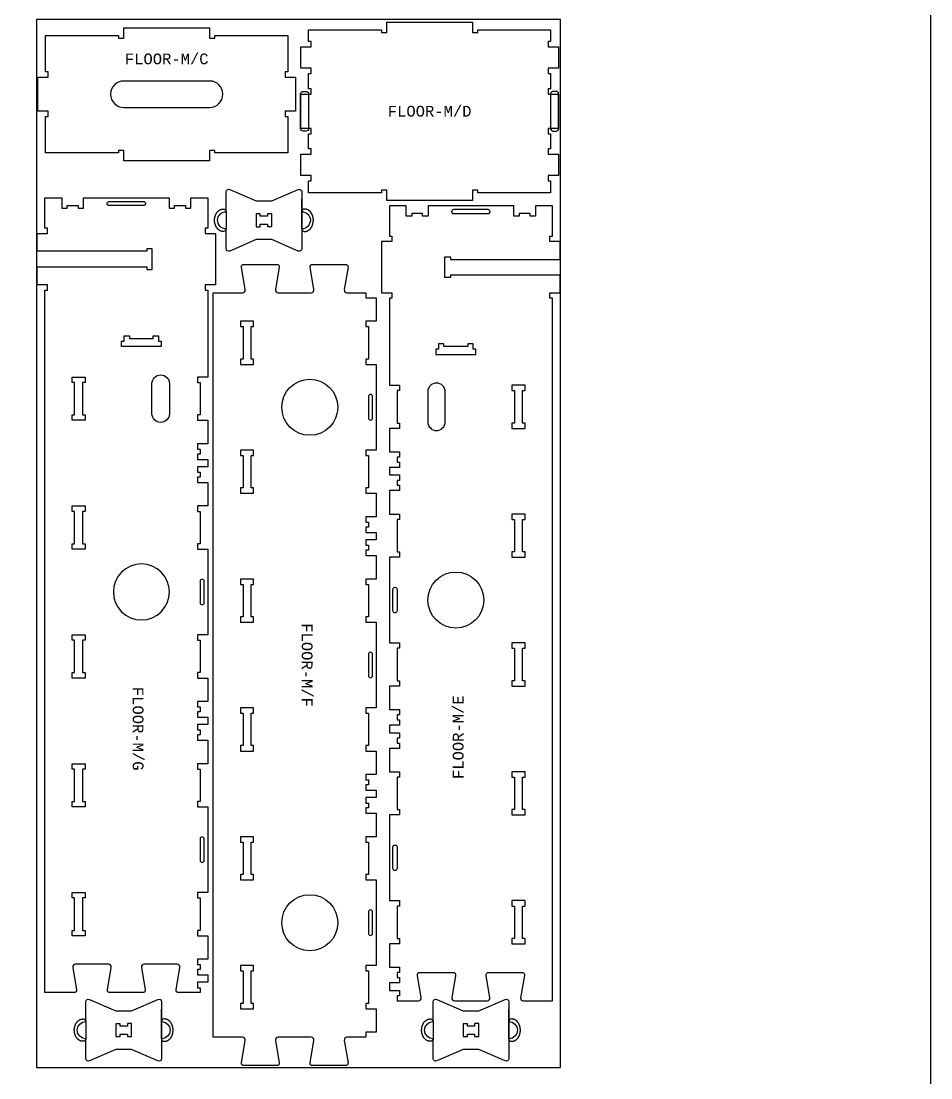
# Model space of a CAD drawing. Extents: x -30 to 12678, y 0 to 23683.
# Drawn here: x 5055 to 7173, y 1267 to 3727 of the extents above; entities that cross this region are included whole.
import ezdxf

# ---------------------------------------------------------------- set-up
doc = ezdxf.new("R2010")
doc.units = 0
for name, color, linetype in [('0_SHEET_SPRUCEPLY_2440X122', 1, 'CONTINUOUS'), ('1_ANYTOOL_1MMDEEP_LABELS_S', 2, 'CONTINUOUS'), ('3_ANYTOOL_CUTTHROUGH_INSID', 4, 'CONTINUOUS'), ('4_ANYTOOL_CUTTHROUGH_OUTSI', 5, 'CONTINUOUS'), ('5_ANYTOOL_HALF_MILL_9MM_IN', 3, 'CONTINUOUS'), ('DONOTCUT', 7, 'CONTINUOUS')]:
    doc.layers.add(name, color=color, linetype=linetype)
doc.styles.add('MONOTXT_REGULAR', font='')
doc.styles.get('MONOTXT_REGULAR').set_extended_font_data('Monotxt')

msp = doc.modelspace()

# ---------------------------------------------------------------- linework, layer by layer
at = {"layer": '0_SHEET_SPRUCEPLY_2440X122'}
msp.add_lwpolyline([(5091.3, 1290.9), (6311.3, 1290.9), (6311.3, 3730.9), (5091.3, 3730.9)], close=True, dxfattribs=at)
at = {"layer": '3_ANYTOOL_CUTTHROUGH_INSID'}
for points in [[(5494.3, 3587.3), (5294.3, 3587.3, 1), (5294.3, 3526), (5494.3, 3526, 1)], [(5340.3, 3307, -0.414214), (5345, 3302.3), (5345, 3302.2), (5345, 3302.1), (5345, 3302), (5345, 3301.8), (5345, 3301.7), (5345, 3301.6), (5345, 3301.5), (5344.9, 3301.4), (5344.9, 3301.3), (5344.9, 3301.2), (5344.9, 3301.1), (5344.8, 3301), (5344.8, 3300.9), (5344.8, 3300.7), (5344.7, 3300.6), (5344.7, 3300.5), (5344.6, 3300.4), (5344.6, 3300.3), (5344.5, 3300.2), (5344.5, 3300.1), (5344.4, 3300), (5344.4, 3299.9), (5344.3, 3299.8), (5344.2, 3299.7), (5344.2, 3299.6), (5344.1, 3299.5), (5344, 3299.4), (5344, 3299.3), (5343.9, 3299.2), (5343.8, 3299.1), (5343.7, 3299), (5343.6, 3298.9), (5343.5, 3298.8), (5343.5, 3298.7), (5343.4, 3298.7), (5343.3, 3298.6), (5343.2, 3298.5), (5343.1, 3298.4), (5343, 3298.4), (5342.9, 3298.3), (5342.8, 3298.2), (5342.7, 3298.2), (5342.6, 3298.1), (5342.5, 3298), (5342.3, 3298), (5342.2, 3297.9), (5342.1, 3297.9), (5342, 3297.9), (5341.9, 3297.8), (5341.8, 3297.8), (5341.7, 3297.7), (5341.6, 3297.7), (5341.5, 3297.7), (5341.4, 3297.6), (5341.2, 3297.6), (5341.1, 3297.6), (5341, 3297.6), (5340.9, 3297.6), (5340.8, 3297.5), (5340.7, 3297.5), (5340.6, 3297.5), (5340.5, 3297.5), (5340.4, 3297.5), (5340.3, 3297.5), (5260.3, 3297.5), (5260.2, 3297.5), (5260.1, 3297.5), (5260, 3297.5), (5259.8, 3297.5), (5259.7, 3297.6), (5259.6, 3297.6), (5259.5, 3297.6), (5259.4, 3297.6), (5259.3, 3297.6), (5259.2, 3297.6), (5259.1, 3297.7), (5259, 3297.7), (5258.9, 3297.7), (5258.7, 3297.8), (5258.6, 3297.8), (5258.5, 3297.9), (5258.4, 3297.9), (5258.3, 3297.9), (5258.2, 3298), (5258.1, 3298.1), (5258, 3298.1), (5257.9, 3298.2), (5257.8, 3298.2), (5257.7, 3298.3), (5257.6, 3298.4), (5257.5, 3298.4), (5257.4, 3298.5), (5257.3, 3298.6), (5257.2, 3298.7), (5257.1, 3298.7), (5257, 3298.8), (5256.9, 3298.9), (5256.8, 3299), (5256.7, 3299.1), (5256.7, 3299.2), (5256.6, 3299.3), (5256.5, 3299.4), (5256.4, 3299.5), (5256.4, 3299.6), (5256.3, 3299.7), (5256.2, 3299.8), (5256.2, 3299.9), (5256.1, 3300), (5256.1, 3300.1), (5256, 3300.2), (5256, 3300.3), (5255.9, 3300.4), (5255.9, 3300.5), (5255.8, 3300.6), (5255.8, 3300.7), (5255.7, 3300.9), (5255.7, 3301), (5255.7, 3301.1), (5255.7, 3301.2), (5255.6, 3301.3), (5255.6, 3301.4), (5255.6, 3301.5), (5255.6, 3301.6), (5255.6, 3301.7), (5255.5, 3301.8), (5255.5, 3302), (5255.5, 3302.1), (5255.5, 3302.2), (5255.5, 3302.3, -0.414214), (5260.3, 3307)], [(6062.3, 3288.2, 0.414214), (6057.5, 3283.4), (6057.5, 3283.3), (6057.5, 3283.2), (6057.5, 3283.1), (6057.5, 3283), (6057.6, 3282.9), (6057.6, 3282.8), (6057.6, 3282.7), (6057.6, 3282.5), (6057.6, 3282.4), (6057.6, 3282.3), (6057.7, 3282.2), (6057.7, 3282.1), (6057.7, 3282), (6057.8, 3281.9), (6057.8, 3281.8), (6057.9, 3281.7), (6057.9, 3281.5), (6057.9, 3281.4), (6058, 3281.3), (6058.1, 3281.2), (6058.1, 3281.1), (6058.2, 3281), (6058.2, 3280.9), (6058.3, 3280.8), (6058.4, 3280.7), (6058.4, 3280.6), (6058.5, 3280.5), (6058.6, 3280.4), (6058.7, 3280.3), (6058.7, 3280.2), (6058.8, 3280.1), (6058.9, 3280), (6059, 3280), (6059.1, 3279.9), (6059.2, 3279.8), (6059.3, 3279.7), (6059.4, 3279.6), (6059.5, 3279.6), (6059.6, 3279.5), (6059.7, 3279.4), (6059.8, 3279.4), (6059.9, 3279.3), (6060, 3279.2), (6060.1, 3279.2), (6060.2, 3279.1), (6060.3, 3279.1), (6060.4, 3279), (6060.5, 3279), (6060.6, 3278.9), (6060.7, 3278.9), (6060.9, 3278.9), (6061, 3278.8), (6061.1, 3278.8), (6061.2, 3278.8), (6061.3, 3278.8), (6061.4, 3278.7), (6061.5, 3278.7), (6061.6, 3278.7), (6061.7, 3278.7), (6061.8, 3278.7), (6062, 3278.7), (6062.1, 3278.7), (6062.2, 3278.7), (6062.3, 3278.7), (6142.3, 3278.7), (6142.4, 3278.7), (6142.5, 3278.7), (6142.6, 3278.7), (6142.7, 3278.7), (6142.8, 3278.7), (6142.9, 3278.7), (6143, 3278.7), (6143.1, 3278.7), (6143.2, 3278.8), (6143.4, 3278.8), (6143.5, 3278.8), (6143.6, 3278.8), (6143.7, 3278.9), (6143.8, 3278.9), (6143.9, 3278.9), (6144, 3279), (6144.1, 3279), (6144.2, 3279.1), (6144.3, 3279.1), (6144.5, 3279.2), (6144.6, 3279.2), (6144.7, 3279.3), (6144.8, 3279.4), (6144.9, 3279.4), (6145, 3279.5), (6145.1, 3279.6), (6145.2, 3279.6), (6145.3, 3279.7), (6145.4, 3279.8), (6145.5, 3279.9), (6145.5, 3280), (6145.6, 3280), (6145.7, 3280.1), (6145.8, 3280.2), (6145.9, 3280.3), (6146, 3280.4), (6146, 3280.5), (6146.1, 3280.6), (6146.2, 3280.7), (6146.2, 3280.8), (6146.3, 3280.9), (6146.4, 3281), (6146.4, 3281.1), (6146.5, 3281.2), (6146.5, 3281.3), (6146.6, 3281.4), (6146.6, 3281.5), (6146.7, 3281.7), (6146.7, 3281.8), (6146.8, 3281.9), (6146.8, 3282), (6146.8, 3282.1), (6146.9, 3282.2), (6146.9, 3282.3), (6146.9, 3282.4), (6146.9, 3282.5), (6147, 3282.7), (6147, 3282.8), (6147, 3282.9), (6147, 3283), (6147, 3283.1), (6147, 3283.2), (6147, 3283.3), (6147, 3283.4, 0.414214), (6142.3, 3288.2)], [(5360, 2812.8), (5360, 2882.8, -1), (5400.5, 2882.8), (5400.5, 2812.8, -1)], [(6042.5, 2793.9), (6042.5, 2863.9, 1), (6002, 2863.9), (6002, 2793.9, 1)], [(5873.5, 2802.8), (5873.5, 2852.8, 1), (5864, 2852.8), (5864, 2802.8, 1)], [(5481.5, 2372.8), (5481.5, 2422.8, 1), (5472, 2422.8), (5472, 2372.8, 1)], [(5921, 2353.9), (5921, 2403.9, -1), (5930.5, 2403.9), (5930.5, 2353.9, -1)], [(5873.5, 2202.8), (5873.5, 2252.8, 1), (5864, 2252.8), (5864, 2202.8, 1)], [(5481.5, 1772.8), (5481.5, 1822.8, 1), (5472, 1822.8), (5472, 1772.8, 1)], [(5921, 1753.9), (5921, 1803.9, -1), (5930.5, 1803.9), (5930.5, 1753.9, -1)], [(5873.5, 1602.8), (5873.5, 1652.8, 1), (5864, 1652.8), (5864, 1602.8, 1)]]:
    msp.add_lwpolyline(points, format="xyb", close=True, dxfattribs=at)
for points in [[(5629.2, 3272.6), (5612.1, 3272.5), (5612.1, 3278.3), (5602.6, 3278.3), (5602.6, 3248.2), (5612.1, 3248.2), (5612.1, 3254), (5629.2, 3254.1), (5629.2, 3248.3), (5638.6, 3248.3), (5638.6, 3278.3), (5629.2, 3278.3)], [(5572, 3015.5), (5572, 2940), (5566, 2940), (5566, 2927.5), (5596.5, 2927.5), (5596.5, 2940), (5590.5, 2940), (5590.5, 3015.5), (5596.5, 3015.5), (5596.5, 3028), (5566, 3028), (5566, 3015.5)], [(5381.5, 2982), (5381.5, 2969.5), (5289, 2969.5), (5289, 2982), (5295, 2982), (5295, 2994), (5307.5, 2994), (5307.5, 2988), (5363, 2988), (5363, 2994), (5375.5, 2994), (5375.5, 2982)], [(6021, 2963.2), (6021, 2950.7), (6113.5, 2950.7), (6113.5, 2963.2), (6107.5, 2963.2), (6107.5, 2975.2), (6095, 2975.2), (6095, 2969.2), (6039.5, 2969.2), (6039.5, 2975.2), (6027, 2975.2), (6027, 2963.2)], [(5204.5, 2810), (5204.5, 2797.5), (5174, 2797.5), (5174, 2810), (5180, 2810), (5180, 2885.5), (5174, 2885.5), (5174, 2898), (5204.5, 2898), (5204.5, 2885.5), (5198.5, 2885.5), (5198.5, 2810)], [(6198, 2791.2), (6198, 2778.7), (6228.5, 2778.7), (6228.5, 2791.2), (6222.5, 2791.2), (6222.5, 2866.7), (6228.5, 2866.7), (6228.5, 2879.2), (6198, 2879.2), (6198, 2866.7), (6204, 2866.7), (6204, 2791.2)], [(5596.3, 2728), (5566, 2728), (5566, 2715.5), (5572, 2715.5), (5572, 2640), (5566, 2640), (5566, 2627.5), (5596.5, 2627.5), (5596.5, 2640), (5590.5, 2640), (5590.5, 2715.5), (5596.5, 2715.5), (5596.5, 2728)], [(5198.5, 2510), (5204.5, 2510), (5204.5, 2497.5), (5174, 2497.5), (5174, 2510), (5180, 2510), (5180, 2585.5), (5174, 2585.5), (5174, 2598), (5204.5, 2598), (5204.5, 2585.5), (5198.5, 2585.5)], [(6204, 2491.2), (6198, 2491.2), (6198, 2478.7), (6228.5, 2478.7), (6228.5, 2491.2), (6222.5, 2491.2), (6222.5, 2566.7), (6228.5, 2566.7), (6228.5, 2579.2), (6198, 2579.2), (6198, 2566.7), (6204, 2566.7)], [(5566.3, 2327.5), (5596.5, 2327.5), (5596.5, 2340), (5590.5, 2340), (5590.5, 2415.5), (5596.5, 2415.5), (5596.5, 2428), (5566, 2428), (5566, 2415.5), (5572, 2415.5), (5572, 2340), (5566, 2340), (5566, 2327.5)], [(5174.3, 2298), (5204.5, 2298), (5204.5, 2285.5), (5198.5, 2285.5), (5198.5, 2210), (5204.5, 2210), (5204.5, 2197.5), (5174, 2197.5), (5174, 2210), (5180, 2210), (5180, 2285.5), (5174, 2285.5), (5174, 2298)], [(6228.3, 2279.2), (6198, 2279.2), (6198, 2266.7), (6204, 2266.7), (6204, 2191.2), (6198, 2191.2), (6198, 2178.7), (6228.5, 2178.7), (6228.5, 2191.2), (6222.5, 2191.2), (6222.5, 2266.7), (6228.5, 2266.7), (6228.5, 2279.2)], [(5596.3, 2128), (5566, 2128), (5566, 2115.5), (5572, 2115.5), (5572, 2040), (5566, 2040), (5566, 2027.5), (5596.5, 2027.5), (5596.5, 2040), (5590.5, 2040), (5590.5, 2115.5), (5596.5, 2115.5), (5596.5, 2128)], [(5204.5, 1997.8), (5204.5, 1985.5), (5198.5, 1985.5), (5198.5, 1910), (5204.5, 1910), (5204.5, 1897.5), (5174, 1897.5), (5174, 1910), (5180, 1910), (5180, 1985.5), (5174, 1985.5), (5174, 1998), (5204.5, 1998)], [(6198, 1978.9), (6198, 1966.7), (6204, 1966.7), (6204, 1891.2), (6198, 1891.2), (6198, 1878.7), (6228.5, 1878.7), (6228.5, 1891.2), (6222.5, 1891.2), (6222.5, 1966.7), (6228.5, 1966.7), (6228.5, 1979.2), (6198, 1979.2)], [(5596.5, 1727.8), (5596.5, 1740), (5590.5, 1740), (5590.5, 1815.5), (5596.5, 1815.5), (5596.5, 1828), (5566, 1828), (5566, 1815.5), (5572, 1815.5), (5572, 1740), (5566, 1740), (5566, 1727.5), (5596.5, 1727.5)], [(5204.5, 1610), (5204.5, 1597.5), (5174, 1597.5), (5174, 1610), (5180, 1610), (5180, 1685.5), (5174, 1685.5), (5174, 1698), (5204.5, 1698), (5204.5, 1685.5), (5198.5, 1685.5), (5198.5, 1610)], [(6198, 1591.2), (6198, 1578.7), (6228.5, 1578.7), (6228.5, 1591.2), (6222.5, 1591.2), (6222.5, 1666.7), (6228.5, 1666.7), (6228.5, 1679.2), (6198, 1679.2), (6198, 1666.7), (6204, 1666.7), (6204, 1591.2)], [(5596.5, 1427.8), (5596.5, 1440), (5590.5, 1440), (5590.5, 1515.5), (5596.5, 1515.5), (5596.5, 1528), (5566, 1528), (5566, 1515.5), (5572, 1515.5), (5572, 1440), (5566, 1440), (5566, 1427.5), (5596.5, 1427.5)], [(5302.7, 1387), (5285.6, 1387), (5285.6, 1392.7), (5276.1, 1392.7), (5276.1, 1362.7), (5285.6, 1362.7), (5285.6, 1368.5), (5302.7, 1368.5), (5302.7, 1362.8), (5312.1, 1362.8), (5312.1, 1392.8), (5302.7, 1392.8)], [(6111.1, 1387), (6094.1, 1387), (6094.1, 1392.7), (6084.6, 1392.7), (6084.6, 1362.7), (6094.1, 1362.7), (6094.1, 1368.5), (6111.1, 1368.5), (6111.1, 1362.8), (6120.6, 1362.8), (6120.6, 1392.8), (6111.1, 1392.8)]]:
    msp.add_lwpolyline(points, close=True, dxfattribs=at)
for centre in [(5727.3, 2827.8), (6067.3, 2378.9), (5727.3, 1627.8)]:
    msp.add_circle(centre, 65.2, dxfattribs=at)
at = {"layer": '3_ANYTOOL_CUTTHROUGH_INSID', "extrusion": (0, 0, -1)}
msp.add_circle((-5335.3, 2397.8), 65.2, dxfattribs=at)
at = {"layer": '4_ANYTOOL_CUTTHROUGH_OUTSI'}
for points in [[(5730.5, 3429.2), (5724.5, 3429.2), (5724.5, 3464.7), (5730.5, 3464.7), (5730.5, 3477.2), (5706.5, 3477.2), (5706.5, 3556.7), (5730.5, 3556.7), (5730.5, 3569.2), (5724.5, 3569.2), (5724.5, 3604.7), (5730.5, 3604.7), (5730.5, 3617.2), (5706.5, 3617.2), (5706.5, 3666.7), (5730.5, 3666.7), (5730.5, 3679.2), (5724.5, 3679.2), (5724.5, 3706.7), (5894, 3706.7), (5894, 3700.7), (5906.5, 3700.7), (5906.5, 3724.7), (6106, 3724.7), (6106, 3700.7), (6118.5, 3700.7), (6118.5, 3706.7), (6288, 3706.7), (6288, 3679.2), (6282, 3679.2), (6282, 3666.7), (6306, 3666.7), (6306, 3617.2), (6282, 3617.2), (6282, 3604.7), (6288, 3604.7), (6288, 3569.2), (6282, 3569.2), (6282, 3556.7), (6306, 3556.7), (6306, 3477.2), (6282, 3477.2), (6282, 3464.7), (6288, 3464.7), (6288, 3429.2), (6282, 3429.2), (6282, 3416.7), (6306, 3416.7), (6306, 3367.2), (6282, 3367.2), (6282, 3354.7), (6288, 3354.7), (6288, 3327.2), (6118.5, 3327.2), (6118.5, 3333.2), (6106, 3333.2), (6106, 3309.2), (5906.5, 3309.2), (5906.5, 3333.2), (5894, 3333.2), (5894, 3327.2), (5724.5, 3327.2), (5724.5, 3354.7), (5730.5, 3354.7), (5730.5, 3367.2), (5706.5, 3367.2), (5706.5, 3416.7), (5730.5, 3416.7)], [(5282, 3425.9), (5282, 3419.9), (5112.5, 3419.9), (5112.5, 3504.4), (5118.5, 3504.4), (5118.5, 3516.9), (5094.5, 3516.9), (5094.5, 3596.4), (5118.5, 3596.4), (5118.5, 3608.9), (5112.5, 3608.9), (5112.5, 3693.4), (5282, 3693.4), (5282, 3687.4), (5294.5, 3687.4), (5294.5, 3711.4), (5494, 3711.4), (5494, 3687.4), (5506.5, 3687.4), (5506.5, 3693.4), (5676, 3693.4), (5676, 3608.9), (5670, 3608.9), (5670, 3596.4), (5694, 3596.4), (5694, 3516.9), (5670, 3516.9), (5670, 3504.4), (5676, 3504.4), (5676, 3419.9), (5506.5, 3419.9), (5506.5, 3425.9), (5494, 3425.9), (5494, 3401.9), (5294.5, 3401.9), (5294.5, 3425.9)]]:
    msp.add_lwpolyline(points, close=True, dxfattribs=at)
for points in [[(5708.6, 3197, -0.539734), (5700.3, 3191.5), (5638.6, 3218.2), (5602.6, 3218.2), (5541, 3191.5, -0.539734), (5532.6, 3197), (5532.6, 3243.2, -1), (5532.6, 3283.2), (5532.6, 3329.4, -0.539734), (5541, 3334.9), (5602.6, 3308.2), (5638.6, 3308.2), (5700.3, 3334.9, -0.539734), (5708.6, 3329.4), (5708.6, 3283.2, -1), (5708.6, 3243.2)], [(5421.9, 1465, -0.463455), (5416.2, 1471.7), (5424.9, 1523.7, 0.463455), (5418.7, 1531), (5341.9, 1531, 0.463455), (5335.7, 1523.7), (5344.4, 1471.7, -0.463455), (5338.7, 1465), (5261.9, 1465, -0.463455), (5256.2, 1471.7), (5264.9, 1523.7, 0.463455), (5258.7, 1531), (5181.9, 1531, 0.463455), (5175.7, 1523.7), (5184.4, 1471.7, -0.463455), (5178.7, 1465), (5110.5, 1465), (5110.5, 3100.5), (5116.5, 3100.5), (5116.5, 3113), (5092.5, 3113), (5092.5, 3154.5), (5348, 3154.5), (5348, 3148.5), (5360.5, 3148.5), (5360.5, 3197), (5348, 3197), (5348, 3191), (5092.5, 3191), (5092.5, 3232.5), (5116.5, 3232.5), (5116.5, 3245), (5110.5, 3245), (5110.5, 3315.5), (5150, 3315.5), (5150, 3291.5), (5162.5, 3291.5), (5162.5, 3297.5), (5188, 3297.5), (5188, 3291.5), (5200.5, 3291.5), (5200.5, 3315.5), (5400, 3315.5), (5400, 3291.5), (5412.5, 3291.5), (5412.5, 3297.5), (5438, 3297.5), (5438, 3291.5), (5450.5, 3291.5), (5450.5, 3315.5), (5490, 3315.5), (5490, 3245), (5484, 3245), (5484, 3232.5), (5508, 3232.5), (5508, 3113), (5484, 3113), (5484, 3100.5), (5490, 3100.5), (5490, 2898), (5466, 2898), (5466, 2885.5), (5472, 2885.5), (5472, 2810), (5466, 2810), (5466, 2797.5), (5490, 2797.5), (5490, 2743), (5466, 2743), (5466, 2730.5), (5472, 2730.5), (5472, 2719), (5466, 2719), (5466, 2706.5), (5490, 2706.5), (5490, 2689), (5466, 2689), (5466, 2676.5), (5472, 2676.5), (5472, 2665), (5466, 2665), (5466, 2652.5), (5490, 2652.5), (5490, 2598), (5466, 2598), (5466, 2585.5), (5472, 2585.5), (5472, 2510), (5466, 2510), (5466, 2497.5), (5490, 2497.5), (5490, 2298), (5466, 2298), (5466, 2285.5), (5472, 2285.5), (5472, 2210), (5466, 2210), (5466, 2197.5), (5490, 2197.5), (5490, 2143), (5466, 2143), (5466, 2130.5), (5472, 2130.5), (5472, 2119), (5466, 2119), (5466, 2106.5), (5490, 2106.5), (5490, 2089), (5466, 2089), (5466, 2076.5), (5472, 2076.5), (5472, 2065), (5466, 2065), (5466, 2052.5), (5490, 2052.5), (5490, 1998), (5466, 1998), (5466, 1985.5), (5472, 1985.5), (5472, 1910), (5466, 1910), (5466, 1897.5), (5490, 1897.5), (5490, 1698), (5466, 1698), (5466, 1685.5), (5472, 1685.5), (5472, 1610), (5466, 1610), (5466, 1597.5), (5490, 1597.5), (5490, 1543), (5466, 1543), (5466, 1530.5), (5472, 1530.5), (5472, 1519), (5466, 1519), (5466, 1506.5), (5490, 1506.5), (5490, 1489), (5466, 1489), (5466, 1476.5), (5472, 1476.5), (5472, 1465), (5421.9, 1465)], [(5980.7, 1446.2, 0.463455), (5986.4, 1452.9), (5977.7, 1504.9, -0.463455), (5983.9, 1512.2), (6060.7, 1512.2, -0.463455), (6066.9, 1504.9), (6058.2, 1452.9, 0.463455), (6063.9, 1446.2), (6140.7, 1446.2, 0.463455), (6146.4, 1452.9), (6137.7, 1504.9, -0.463455), (6143.9, 1512.2), (6220.7, 1512.2, -0.463455), (6226.9, 1504.9), (6218.2, 1452.9, 0.463455), (6223.9, 1446.2), (6292, 1446.2), (6292, 3081.7), (6286, 3081.7), (6286, 3094.2), (6310, 3094.2), (6310, 3135.7), (6054.5, 3135.7), (6054.5, 3129.7), (6042, 3129.7), (6042, 3178.2), (6054.5, 3178.2), (6054.5, 3172.2), (6310, 3172.2), (6310, 3213.7), (6286, 3213.7), (6286, 3226.2), (6292, 3226.2), (6292, 3296.7), (6252.5, 3296.7), (6252.5, 3272.7), (6240, 3272.7), (6240, 3278.7), (6214.5, 3278.7), (6214.5, 3272.7), (6202, 3272.7), (6202, 3296.7), (6002.5, 3296.7), (6002.5, 3272.7), (5990, 3272.7), (5990, 3278.7), (5964.5, 3278.7), (5964.5, 3272.7), (5952, 3272.7), (5952, 3296.7), (5912.5, 3296.7), (5912.5, 3226.2), (5918.5, 3226.2), (5918.5, 3213.7), (5894.5, 3213.7), (5894.5, 3094.2), (5918.5, 3094.2), (5918.5, 3081.7), (5912.5, 3081.7), (5912.5, 2879.2), (5936.5, 2879.2), (5936.5, 2866.7), (5930.5, 2866.7), (5930.5, 2791.2), (5936.5, 2791.2), (5936.5, 2778.7), (5912.5, 2778.7), (5912.5, 2724.2), (5936.5, 2724.2), (5936.5, 2711.7), (5930.5, 2711.7), (5930.5, 2700.2), (5936.5, 2700.2), (5936.5, 2687.7), (5912.5, 2687.7), (5912.5, 2670.2), (5936.5, 2670.2), (5936.5, 2657.7), (5930.5, 2657.7), (5930.5, 2646.2), (5936.5, 2646.2), (5936.5, 2633.7), (5912.5, 2633.7), (5912.5, 2579.2), (5936.5, 2579.2), (5936.5, 2566.7), (5930.5, 2566.7), (5930.5, 2491.2), (5936.5, 2491.2), (5936.5, 2478.7), (5912.5, 2478.7), (5912.5, 2279.2), (5936.5, 2279.2), (5936.5, 2266.7), (5930.5, 2266.7), (5930.5, 2191.2), (5936.5, 2191.2), (5936.5, 2178.7), (5912.5, 2178.7), (5912.5, 2124.2), (5936.5, 2124.2), (5936.5, 2111.7), (5930.5, 2111.7), (5930.5, 2100.2), (5936.5, 2100.2), (5936.5, 2087.7), (5912.5, 2087.7), (5912.5, 2070.2), (5936.5, 2070.2), (5936.5, 2057.7), (5930.5, 2057.7), (5930.5, 2046.2), (5936.5, 2046.2), (5936.5, 2033.7), (5912.5, 2033.7), (5912.5, 1979.2), (5936.5, 1979.2), (5936.5, 1966.7), (5930.5, 1966.7), (5930.5, 1891.2), (5936.5, 1891.2), (5936.5, 1878.7), (5912.5, 1878.7), (5912.5, 1679.2), (5936.5, 1679.2), (5936.5, 1666.7), (5930.5, 1666.7), (5930.5, 1591.2), (5936.5, 1591.2), (5936.5, 1578.7), (5912.5, 1578.7), (5912.5, 1524.2), (5936.5, 1524.2), (5936.5, 1511.7), (5930.5, 1511.7), (5930.5, 1500.2), (5936.5, 1500.2), (5936.5, 1487.7), (5912.5, 1487.7), (5912.5, 1470.2), (5936.5, 1470.2), (5936.5, 1457.7), (5930.5, 1457.7), (5930.5, 1446.2), (5980.7, 1446.2)], [(5570.7, 3094.5, 0.463455), (5576.9, 3101.8), (5568.2, 3153.8, -0.463455), (5573.9, 3160.5), (5650.7, 3160.5, -0.463455), (5656.4, 3153.8), (5647.7, 3101.8, 0.463455), (5653.9, 3094.5), (5730.7, 3094.5, 0.463455), (5736.9, 3101.8), (5728.2, 3153.8, -0.463455), (5733.9, 3160.5), (5810.7, 3160.5, -0.463455), (5816.4, 3153.8), (5807.7, 3101.8, 0.463455), (5813.9, 3094.5), (5858, 3094.5), (5858, 3082.5), (5882, 3082.5), (5882, 3028), (5858, 3028), (5858, 3015.5), (5864, 3015.5), (5864, 2940), (5858, 2940), (5858, 2927.5), (5882, 2927.5), (5882, 2728), (5858, 2728), (5858, 2715.5), (5864, 2715.5), (5864, 2640), (5858, 2640), (5858, 2627.5), (5882, 2627.5), (5882, 2573), (5858, 2573), (5858, 2560.5), (5864, 2560.5), (5864, 2549), (5858, 2549), (5858, 2536.5), (5882, 2536.5), (5882, 2519), (5858, 2519), (5858, 2506.5), (5864, 2506.5), (5864, 2495), (5858, 2495), (5858, 2482.5), (5882, 2482.5), (5882, 2428), (5858, 2428), (5858, 2415.5), (5864, 2415.5), (5864, 2340), (5858, 2340), (5858, 2327.5), (5882, 2327.5), (5882, 2128), (5858, 2128), (5858, 2115.5), (5864, 2115.5), (5864, 2040), (5858, 2040), (5858, 2027.5), (5882, 2027.5), (5882, 1973), (5858, 1973), (5858, 1960.5), (5864, 1960.5), (5864, 1949), (5858, 1949), (5858, 1936.5), (5882, 1936.5), (5882, 1919), (5858, 1919), (5858, 1906.5), (5864, 1906.5), (5864, 1895), (5858, 1895), (5858, 1882.5), (5882, 1882.5), (5882, 1828), (5858, 1828), (5858, 1815.5), (5864, 1815.5), (5864, 1740), (5858, 1740), (5858, 1727.5), (5882, 1727.5), (5882, 1528), (5858, 1528), (5858, 1515.5), (5864, 1515.5), (5864, 1440), (5858, 1440), (5858, 1427.5), (5882, 1427.5), (5882, 1373), (5858, 1373), (5858, 1361), (5813.9, 1361), (5813.9, 1361, 0.463455), (5807.7, 1353.7), (5816.4, 1301.7, -0.463455), (5810.7, 1295), (5733.9, 1295, -0.463455), (5728.2, 1301.7), (5736.9, 1353.7, 0.463455), (5730.7, 1361), (5653.9, 1361, 0.463455), (5647.7, 1353.7), (5656.4, 1301.7, -0.463455), (5650.7, 1295), (5573.9, 1295, -0.463455), (5568.2, 1301.7), (5576.9, 1353.7, 0.463455), (5570.7, 1361), (5502.5, 1361), (5502.5, 3094.5), (5570.7, 3094.5)], [(5382.1, 1311.5, -0.539734), (5373.8, 1306), (5312.1, 1332.7), (5276.1, 1332.7), (5214.5, 1306, -0.539734), (5206.1, 1311.5), (5206.1, 1357.7, -1), (5206.1, 1397.7), (5206.1, 1443.9, -0.539734), (5214.5, 1449.4), (5276.1, 1422.7), (5312.1, 1422.7), (5373.8, 1449.4, -0.539734), (5382.1, 1443.9), (5382.1, 1397.7, -1), (5382.1, 1357.7)], [(6190.6, 1311.5, -0.539734), (6182.2, 1306), (6120.6, 1332.7), (6084.6, 1332.7), (6023, 1306, -0.539734), (6014.6, 1311.5), (6014.6, 1357.7, -1), (6014.6, 1397.7), (6014.6, 1443.9, -0.539734), (6023, 1449.4), (6084.6, 1422.7), (6120.6, 1422.7), (6182.2, 1449.4, -0.539734), (6190.6, 1443.9), (6190.6, 1397.7, -1), (6190.6, 1357.7)]]:
    msp.add_lwpolyline(points, format="xyb", close=True, dxfattribs=at)
for points in [[(5708.6, 3243.2), (5708.6, 3312.3)], [(5382.1, 1357.7), (5382.1, 1426.8)], [(6190.6, 1357.7), (6190.6, 1426.8)]]:
    msp.add_lwpolyline(points, dxfattribs=at)
at = {"layer": '5_ANYTOOL_HALF_MILL_9MM_IN'}
for points in [[(5724.5, 3476.7, -0.414214), (5718.5, 3470.7), (5712, 3470.7, -0.414214), (5706, 3476.7), (5706, 3557.2, -0.414214), (5712, 3563.2), (5718.5, 3563.2, -0.414214), (5724.5, 3557.2)], [(6288, 3476.7, 0.414214), (6294, 3470.7), (6300.5, 3470.7, 0.414214), (6306.5, 3476.7), (6306.5, 3557.2, 0.414214), (6300.5, 3563.2), (6294, 3563.2, 0.414214), (6288, 3557.2)], [(5724.3, 3477.2, -0.012506), (5724.3, 3476.9), (5724.5, 3477.2), (5724.3, 3477.2)], [(6288.5, 3477.2), (6288.3, 3477.2), (6288.5, 3476.9), (6288.5, 3476.9, -0.012372)], [(5525.6, 3237.2), (5525.2, 3237.2), (5524.8, 3237.3), (5524.3, 3237.3), (5523.9, 3237.3), (5523.4, 3237.4), (5522.9, 3237.5), (5522.5, 3237.6), (5522, 3237.7), (5521.6, 3237.8), (5521.1, 3237.9), (5520.6, 3238.1), (5520.2, 3238.2), (5519.7, 3238.4), (5519.2, 3238.6), (5518.8, 3238.8), (5518.3, 3239.1), (5517.8, 3239.3), (5517.4, 3239.6), (5516.9, 3239.8), (5516.5, 3240.1), (5516, 3240.4), (5515.6, 3240.8), (5515.2, 3241.1), (5514.7, 3241.5), (5514.3, 3241.8), (5513.9, 3242.2), (5513.5, 3242.6), (5513.1, 3243), (5512.7, 3243.5), (5512.3, 3243.9), (5511.9, 3244.4), (5511.5, 3244.8), (5511.2, 3245.3), (5510.8, 3245.8), (5510.5, 3246.3), (5510.1, 3246.8), (5509.8, 3247.4), (5509.5, 3247.9), (5509.2, 3248.4), (5508.9, 3249), (5508.7, 3249.6), (5508.4, 3250.1), (5508.1, 3250.7), (5507.9, 3251.3), (5507.7, 3251.9), (5507.5, 3252.5), (5507.3, 3253.1), (5507.1, 3253.7), (5506.9, 3254.3), (5506.7, 3254.9), (5506.6, 3255.5), (5506.4, 3256.1), (5506.3, 3256.7), (5506.2, 3257.3), (5506.1, 3257.9), (5506, 3258.5), (5505.9, 3259.1), (5505.9, 3259.7), (5505.8, 3260.3), (5505.8, 3260.9), (5505.7, 3261.5), (5505.7, 3262.1), (5505.7, 3263.2), (5505.7, 3264.4), (5505.7, 3265), (5505.8, 3265.6), (5505.8, 3266.2), (5505.9, 3266.8), (5505.9, 3267.4), (5506, 3268), (5506.1, 3268.6), (5506.2, 3269.2), (5506.3, 3269.8), (5506.4, 3270.4), (5506.6, 3271), (5506.7, 3271.6), (5506.9, 3272.2), (5507.1, 3272.8), (5507.3, 3273.4), (5507.5, 3274), (5507.7, 3274.6), (5507.9, 3275.2), (5508.2, 3275.8), (5508.4, 3276.3), (5508.7, 3276.9), (5508.9, 3277.5), (5509.2, 3278), (5509.5, 3278.6), (5509.8, 3279.1), (5510.2, 3279.6), (5510.5, 3280.1), (5510.8, 3280.6), (5511.2, 3281.1), (5511.5, 3281.6), (5511.9, 3282.1), (5512.3, 3282.5), (5512.7, 3283), (5513.1, 3283.4), (5513.5, 3283.8), (5513.9, 3284.2), (5514.3, 3284.6), (5514.7, 3285), (5515.2, 3285.3), (5515.6, 3285.7), (5516.1, 3286), (5516.5, 3286.3), (5517, 3286.6), (5517.4, 3286.9), (5517.9, 3287.2), (5518.3, 3287.4), (5518.8, 3287.6), (5519.3, 3287.8), (5519.7, 3288), (5520.2, 3288.2), (5520.7, 3288.4), (5521.1, 3288.5), (5521.6, 3288.7), (5522.1, 3288.8), (5522.5, 3288.9), (5523, 3289), (5523.4, 3289.1), (5523.9, 3289.1), (5524.4, 3289.2), (5524.8, 3289.2), (5525.3, 3289.2), (5525.7, 3289.2), (5526.6, 3289.2, -0.413668), (5532.6, 3283.2), (5532.6, 3243.2, -0.41476), (5526.6, 3237.2)], [(5715.6, 3237.2), (5716.1, 3237.2), (5716.5, 3237.3), (5717, 3237.3), (5717.4, 3237.3), (5717.9, 3237.4), (5718.3, 3237.5), (5718.8, 3237.6), (5719.3, 3237.7), (5719.7, 3237.8), (5720.2, 3237.9), (5720.7, 3238.1), (5721.1, 3238.2), (5721.6, 3238.4), (5722.1, 3238.6), (5722.5, 3238.8), (5723, 3239.1), (5723.4, 3239.3), (5723.9, 3239.6), (5724.4, 3239.8), (5724.8, 3240.1), (5725.2, 3240.4), (5725.7, 3240.8), (5726.1, 3241.1), (5726.6, 3241.5), (5727, 3241.8), (5727.4, 3242.2), (5727.8, 3242.6), (5728.2, 3243), (5728.6, 3243.5), (5729, 3243.9), (5729.4, 3244.4), (5729.8, 3244.8), (5730.1, 3245.3), (5730.5, 3245.8), (5730.8, 3246.3), (5731.1, 3246.8), (5731.5, 3247.4), (5731.8, 3247.9), (5732.1, 3248.4), (5732.3, 3249), (5732.6, 3249.6), (5732.9, 3250.1), (5733.1, 3250.7), (5733.4, 3251.3), (5733.6, 3251.9), (5733.8, 3252.5), (5734, 3253.1), (5734.2, 3253.7), (5734.4, 3254.3), (5734.5, 3254.9), (5734.7, 3255.5), (5734.8, 3256.1), (5735, 3256.7), (5735.1, 3257.3), (5735.2, 3257.9), (5735.3, 3258.5), (5735.3, 3259.1), (5735.4, 3259.7), (5735.5, 3260.3), (5735.5, 3260.9), (5735.6, 3261.5), (5735.6, 3262.1), (5735.6, 3263.2), (5735.6, 3264.4), (5735.6, 3265), (5735.5, 3265.6), (5735.5, 3266.2), (5735.4, 3266.8), (5735.3, 3267.4), (5735.3, 3268), (5735.2, 3268.6), (5735.1, 3269.2), (5735, 3269.8), (5734.8, 3270.4), (5734.7, 3271), (5734.5, 3271.6), (5734.4, 3272.2), (5734.2, 3272.8), (5734, 3273.4), (5733.8, 3274), (5733.6, 3274.6), (5733.4, 3275.2), (5733.1, 3275.8), (5732.9, 3276.3), (5732.6, 3276.9), (5732.3, 3277.5), (5732.1, 3278), (5731.8, 3278.6), (5731.4, 3279.1), (5731.1, 3279.6), (5730.8, 3280.1), (5730.4, 3280.6), (5730.1, 3281.1), (5729.7, 3281.6), (5729.4, 3282.1), (5729, 3282.5), (5728.6, 3283), (5728.2, 3283.4), (5727.8, 3283.8), (5727.4, 3284.2), (5727, 3284.6), (5726.5, 3285), (5726.1, 3285.3), (5725.7, 3285.7), (5725.2, 3286), (5724.8, 3286.3), (5724.3, 3286.6), (5723.9, 3286.9), (5723.4, 3287.2), (5722.9, 3287.4), (5722.5, 3287.6), (5722, 3287.8), (5721.6, 3288), (5721.1, 3288.2), (5720.6, 3288.4), (5720.2, 3288.5), (5719.7, 3288.7), (5719.2, 3288.8), (5718.8, 3288.9), (5718.3, 3289), (5717.8, 3289.1), (5717.4, 3289.1), (5716.9, 3289.2), (5716.5, 3289.2), (5716, 3289.2), (5715.6, 3289.2), (5714.6, 3289.2, 0.413668), (5708.6, 3283.2), (5708.6, 3243.2, 0.41476), (5714.6, 3237.2)], [(5199.2, 1351.7), (5198.7, 1351.7), (5198.3, 1351.7), (5197.8, 1351.8), (5197.4, 1351.8), (5196.9, 1351.9), (5196.4, 1351.9), (5196, 1352), (5195.5, 1352.1), (5195.1, 1352.3), (5194.6, 1352.4), (5194.1, 1352.5), (5193.7, 1352.7), (5193.2, 1352.9), (5192.7, 1353.1), (5192.3, 1353.3), (5191.8, 1353.5), (5191.3, 1353.8), (5190.9, 1354), (5190.4, 1354.3), (5190, 1354.6), (5189.5, 1354.9), (5189.1, 1355.2), (5188.7, 1355.6), (5188.2, 1355.9), (5187.8, 1356.3), (5187.4, 1356.7), (5187, 1357.1), (5186.6, 1357.5), (5186.2, 1357.9), (5185.8, 1358.4), (5185.4, 1358.8), (5185, 1359.3), (5184.7, 1359.8), (5184.3, 1360.3), (5184, 1360.8), (5183.7, 1361.3), (5183.3, 1361.8), (5183, 1362.4), (5182.7, 1362.9), (5182.4, 1363.5), (5182.2, 1364), (5181.9, 1364.6), (5181.7, 1365.2), (5181.4, 1365.8), (5181.2, 1366.3), (5181, 1366.9), (5180.8, 1367.5), (5180.6, 1368.1), (5180.4, 1368.7), (5180.2, 1369.3), (5180.1, 1369.9), (5180, 1370.5), (5179.8, 1371.2), (5179.7, 1371.8), (5179.6, 1372.4), (5179.5, 1373), (5179.4, 1373.6), (5179.4, 1374.2), (5179.3, 1374.8), (5179.3, 1375.4), (5179.2, 1376), (5179.2, 1376.5), (5179.2, 1377.7), (5179.2, 1378.9), (5179.2, 1379.4), (5179.3, 1380), (5179.3, 1380.6), (5179.4, 1381.2), (5179.4, 1381.8), (5179.5, 1382.4), (5179.6, 1383), (5179.7, 1383.6), (5179.8, 1384.2), (5180, 1384.9), (5180.1, 1385.5), (5180.2, 1386.1), (5180.4, 1386.7), (5180.6, 1387.3), (5180.8, 1387.9), (5181, 1388.5), (5181.2, 1389.1), (5181.4, 1389.6), (5181.7, 1390.2), (5181.9, 1390.8), (5182.2, 1391.4), (5182.4, 1391.9), (5182.7, 1392.5), (5183, 1393), (5183.3, 1393.6), (5183.7, 1394.1), (5184, 1394.6), (5184.3, 1395.1), (5184.7, 1395.6), (5185, 1396.1), (5185.4, 1396.6), (5185.8, 1397), (5186.2, 1397.5), (5186.6, 1397.9), (5187, 1398.3), (5187.4, 1398.7), (5187.8, 1399.1), (5188.3, 1399.5), (5188.7, 1399.8), (5189.1, 1400.2), (5189.6, 1400.5), (5190, 1400.8), (5190.5, 1401.1), (5190.9, 1401.4), (5191.4, 1401.6), (5191.8, 1401.9), (5192.3, 1402.1), (5192.8, 1402.3), (5193.2, 1402.5), (5193.7, 1402.7), (5194.2, 1402.9), (5194.6, 1403), (5195.1, 1403.1), (5195.6, 1403.3), (5196, 1403.4), (5196.5, 1403.5), (5197, 1403.5), (5197.4, 1403.6), (5197.9, 1403.6), (5198.3, 1403.7), (5198.8, 1403.7), (5199.2, 1403.7), (5200.1, 1403.7, -0.413668), (5206.1, 1397.7), (5206.1, 1357.7, -0.41476), (5200.1, 1351.7)], [(5389.1, 1351.7), (5389.6, 1351.7), (5390, 1351.7), (5390.5, 1351.8), (5390.9, 1351.8), (5391.4, 1351.9), (5391.8, 1351.9), (5392.3, 1352), (5392.8, 1352.1), (5393.2, 1352.3), (5393.7, 1352.4), (5394.2, 1352.5), (5394.6, 1352.7), (5395.1, 1352.9), (5395.6, 1353.1), (5396, 1353.3), (5396.5, 1353.5), (5396.9, 1353.8), (5397.4, 1354), (5397.9, 1354.3), (5398.3, 1354.6), (5398.8, 1354.9), (5399.2, 1355.2), (5399.6, 1355.6), (5400.1, 1355.9), (5400.5, 1356.3), (5400.9, 1356.7), (5401.3, 1357.1), (5401.7, 1357.5), (5402.1, 1357.9), (5402.5, 1358.4), (5402.9, 1358.8), (5403.3, 1359.3), (5403.6, 1359.8), (5404, 1360.3), (5404.3, 1360.8), (5404.6, 1361.3), (5405, 1361.8), (5405.3, 1362.4), (5405.6, 1362.9), (5405.9, 1363.5), (5406.1, 1364), (5406.4, 1364.6), (5406.6, 1365.2), (5406.9, 1365.8), (5407.1, 1366.3), (5407.3, 1366.9), (5407.5, 1367.5), (5407.7, 1368.1), (5407.9, 1368.7), (5408, 1369.3), (5408.2, 1369.9), (5408.3, 1370.5), (5408.5, 1371.2), (5408.6, 1371.8), (5408.7, 1372.4), (5408.8, 1373), (5408.9, 1373.6), (5408.9, 1374.2), (5409, 1374.8), (5409, 1375.4), (5409.1, 1376), (5409.1, 1376.5), (5409.1, 1377.7), (5409.1, 1378.9), (5409.1, 1379.4), (5409, 1380), (5409, 1380.6), (5408.9, 1381.2), (5408.9, 1381.8), (5408.8, 1382.4), (5408.7, 1383), (5408.6, 1383.6), (5408.5, 1384.2), (5408.3, 1384.9), (5408.2, 1385.5), (5408, 1386.1), (5407.9, 1386.7), (5407.7, 1387.3), (5407.5, 1387.9), (5407.3, 1388.5), (5407.1, 1389.1), (5406.9, 1389.6), (5406.6, 1390.2), (5406.4, 1390.8), (5406.1, 1391.4), (5405.8, 1391.9), (5405.6, 1392.5), (5405.3, 1393), (5405, 1393.6), (5404.6, 1394.1), (5404.3, 1394.6), (5404, 1395.1), (5403.6, 1395.6), (5403.2, 1396.1), (5402.9, 1396.6), (5402.5, 1397), (5402.1, 1397.5), (5401.7, 1397.9), (5401.3, 1398.3), (5400.9, 1398.7), (5400.5, 1399.1), (5400, 1399.5), (5399.6, 1399.8), (5399.2, 1400.2), (5398.7, 1400.5), (5398.3, 1400.8), (5397.8, 1401.1), (5397.4, 1401.4), (5396.9, 1401.6), (5396.5, 1401.9), (5396, 1402.1), (5395.5, 1402.3), (5395.1, 1402.5), (5394.6, 1402.7), (5394.1, 1402.9), (5393.7, 1403), (5393.2, 1403.1), (5392.7, 1403.3), (5392.3, 1403.4), (5391.8, 1403.5), (5391.3, 1403.5), (5390.9, 1403.6), (5390.4, 1403.6), (5390, 1403.7), (5389.5, 1403.7), (5389.1, 1403.7), (5388.1, 1403.7, 0.413668), (5382.1, 1397.7), (5382.1, 1357.7, 0.41476), (5388.1, 1351.7)], [(6007.6, 1351.7), (6007.2, 1351.7), (6006.7, 1351.7), (6006.3, 1351.8), (6005.8, 1351.8), (6005.3, 1351.9), (6004.9, 1351.9), (6004.4, 1352), (6004, 1352.1), (6003.5, 1352.3), (6003, 1352.4), (6002.6, 1352.5), (6002.1, 1352.7), (6001.6, 1352.9), (6001.2, 1353.1), (6000.7, 1353.3), (6000.2, 1353.5), (5999.8, 1353.8), (5999.3, 1354), (5998.9, 1354.3), (5998.4, 1354.6), (5998, 1354.9), (5997.5, 1355.2), (5997.1, 1355.6), (5996.7, 1355.9), (5996.2, 1356.3), (5995.8, 1356.7), (5995.4, 1357.1), (5995, 1357.5), (5994.6, 1357.9), (5994.2, 1358.4), (5993.8, 1358.8), (5993.5, 1359.3), (5993.1, 1359.8), (5992.8, 1360.3), (5992.4, 1360.8), (5992.1, 1361.3), (5991.8, 1361.8), (5991.5, 1362.4), (5991.2, 1362.9), (5990.9, 1363.5), (5990.6, 1364), (5990.3, 1364.6), (5990.1, 1365.2), (5989.9, 1365.8), (5989.6, 1366.3), (5989.4, 1366.9), (5989.2, 1367.5), (5989, 1368.1), (5988.9, 1368.7), (5988.7, 1369.3), (5988.5, 1369.9), (5988.4, 1370.5), (5988.3, 1371.2), (5988.2, 1371.8), (5988.1, 1372.4), (5988, 1373), (5987.9, 1373.6), (5987.8, 1374.2), (5987.8, 1374.8), (5987.7, 1375.4), (5987.7, 1376), (5987.6, 1376.5), (5987.6, 1377.7), (5987.6, 1378.9), (5987.7, 1379.4), (5987.7, 1380), (5987.8, 1380.6), (5987.8, 1381.2), (5987.9, 1381.8), (5988, 1382.4), (5988.1, 1383), (5988.2, 1383.6), (5988.3, 1384.2), (5988.4, 1384.9), (5988.5, 1385.5), (5988.7, 1386.1), (5988.9, 1386.7), (5989, 1387.3), (5989.2, 1387.9), (5989.4, 1388.5), (5989.6, 1389.1), (5989.9, 1389.6), (5990.1, 1390.2), (5990.4, 1390.8), (5990.6, 1391.4), (5990.9, 1391.9), (5991.2, 1392.5), (5991.5, 1393), (5991.8, 1393.6), (5992.1, 1394.1), (5992.4, 1394.6), (5992.8, 1395.1), (5993.1, 1395.6), (5993.5, 1396.1), (5993.9, 1396.6), (5994.2, 1397), (5994.6, 1397.5), (5995, 1397.9), (5995.4, 1398.3), (5995.8, 1398.7), (5996.3, 1399.1), (5996.7, 1399.5), (5997.1, 1399.8), (5997.6, 1400.2), (5998, 1400.5), (5998.5, 1400.8), (5998.9, 1401.1), (5999.4, 1401.4), (5999.8, 1401.6), (6000.3, 1401.9), (6000.7, 1402.1), (6001.2, 1402.3), (6001.7, 1402.5), (6002.1, 1402.7), (6002.6, 1402.9), (6003.1, 1403), (6003.5, 1403.1), (6004, 1403.3), (6004.5, 1403.4), (6004.9, 1403.5), (6005.4, 1403.5), (6005.9, 1403.6), (6006.3, 1403.6), (6006.8, 1403.7), (6007.2, 1403.7), (6007.7, 1403.7), (6008.6, 1403.7, -0.413668), (6014.6, 1397.7), (6014.6, 1357.7, -0.41476), (6008.6, 1351.7)], [(6197.6, 1351.7), (6198, 1351.7), (6198.5, 1351.7), (6198.9, 1351.8), (6199.4, 1351.8), (6199.8, 1351.9), (6200.3, 1351.9), (6200.7, 1352), (6201.2, 1352.1), (6201.7, 1352.3), (6202.1, 1352.4), (6202.6, 1352.5), (6203.1, 1352.7), (6203.5, 1352.9), (6204, 1353.1), (6204.5, 1353.3), (6204.9, 1353.5), (6205.4, 1353.8), (6205.8, 1354), (6206.3, 1354.3), (6206.8, 1354.6), (6207.2, 1354.9), (6207.6, 1355.2), (6208.1, 1355.6), (6208.5, 1355.9), (6208.9, 1356.3), (6209.4, 1356.7), (6209.8, 1357.1), (6210.2, 1357.5), (6210.6, 1357.9), (6211, 1358.4), (6211.3, 1358.8), (6211.7, 1359.3), (6212.1, 1359.8), (6212.4, 1360.3), (6212.8, 1360.8), (6213.1, 1361.3), (6213.4, 1361.8), (6213.7, 1362.4), (6214, 1362.9), (6214.3, 1363.5), (6214.6, 1364), (6214.8, 1364.6), (6215.1, 1365.2), (6215.3, 1365.8), (6215.5, 1366.3), (6215.8, 1366.9), (6216, 1367.5), (6216.1, 1368.1), (6216.3, 1368.7), (6216.5, 1369.3), (6216.6, 1369.9), (6216.8, 1370.5), (6216.9, 1371.2), (6217, 1371.8), (6217.1, 1372.4), (6217.2, 1373), (6217.3, 1373.6), (6217.4, 1374.2), (6217.4, 1374.8), (6217.5, 1375.4), (6217.5, 1376), (6217.5, 1376.5), (6217.6, 1377.7), (6217.5, 1378.9), (6217.5, 1379.4), (6217.5, 1380), (6217.4, 1380.6), (6217.4, 1381.2), (6217.3, 1381.8), (6217.2, 1382.4), (6217.1, 1383), (6217, 1383.6), (6216.9, 1384.2), (6216.8, 1384.9), (6216.6, 1385.5), (6216.5, 1386.1), (6216.3, 1386.7), (6216.1, 1387.3), (6216, 1387.9), (6215.8, 1388.5), (6215.5, 1389.1), (6215.3, 1389.6), (6215.1, 1390.2), (6214.8, 1390.8), (6214.6, 1391.4), (6214.3, 1391.9), (6214, 1392.5), (6213.7, 1393), (6213.4, 1393.6), (6213.1, 1394.1), (6212.7, 1394.6), (6212.4, 1395.1), (6212, 1395.6), (6211.7, 1396.1), (6211.3, 1396.6), (6210.9, 1397), (6210.5, 1397.5), (6210.1, 1397.9), (6209.7, 1398.3), (6209.3, 1398.7), (6208.9, 1399.1), (6208.5, 1399.5), (6208.1, 1399.8), (6207.6, 1400.2), (6207.2, 1400.5), (6206.7, 1400.8), (6206.3, 1401.1), (6205.8, 1401.4), (6205.4, 1401.6), (6204.9, 1401.9), (6204.4, 1402.1), (6204, 1402.3), (6203.5, 1402.5), (6203, 1402.7), (6202.6, 1402.9), (6202.1, 1403), (6201.6, 1403.1), (6201.2, 1403.3), (6200.7, 1403.4), (6200.2, 1403.5), (6199.8, 1403.5), (6199.3, 1403.6), (6198.9, 1403.6), (6198.4, 1403.7), (6198, 1403.7), (6197.5, 1403.7), (6196.6, 1403.7, 0.413668), (6190.6, 1397.7), (6190.6, 1357.7, 0.41476), (6196.6, 1351.7)]]:
    msp.add_lwpolyline(points, format="xyb", close=True, dxfattribs=at)
at = {"layer": 'DONOTCUT'}
msp.add_lwpolyline([(0, 0), (7173.1, 0), (7173.1, 5593.4), (0, 5593.4)], close=True, dxfattribs=at)

# ---------------------------------------------------------------- texts
at = {"layer": '1_ANYTOOL_1MMDEEP_LABELS_S', "char_height": 25, "attachment_point": 5, "style": 'MONOTXT_REGULAR'}
for s, insert, width in [('FLOOR-M/C', (5394.3, 3638.7), 486.486), ('FLOOR-M/D', (6006.3, 3516.9), 486.757)]:
    msp.add_mtext(s, dxfattribs=dict(at, insert=insert, width=width))
for s, insert, width, rotation in [('FLOOR-M/F', (5721, 2227.6), 486.216, 270), ('FLOOR-M/G', (5327.5, 2079.5), 486.757, 270), ('FLOOR-M/E', (6072.9, 2059.7), 486.216, 90)]:
    msp.add_mtext(s, dxfattribs=dict(at, insert=insert, width=width, rotation=rotation))

doc.saveas('drawing.dxf')
